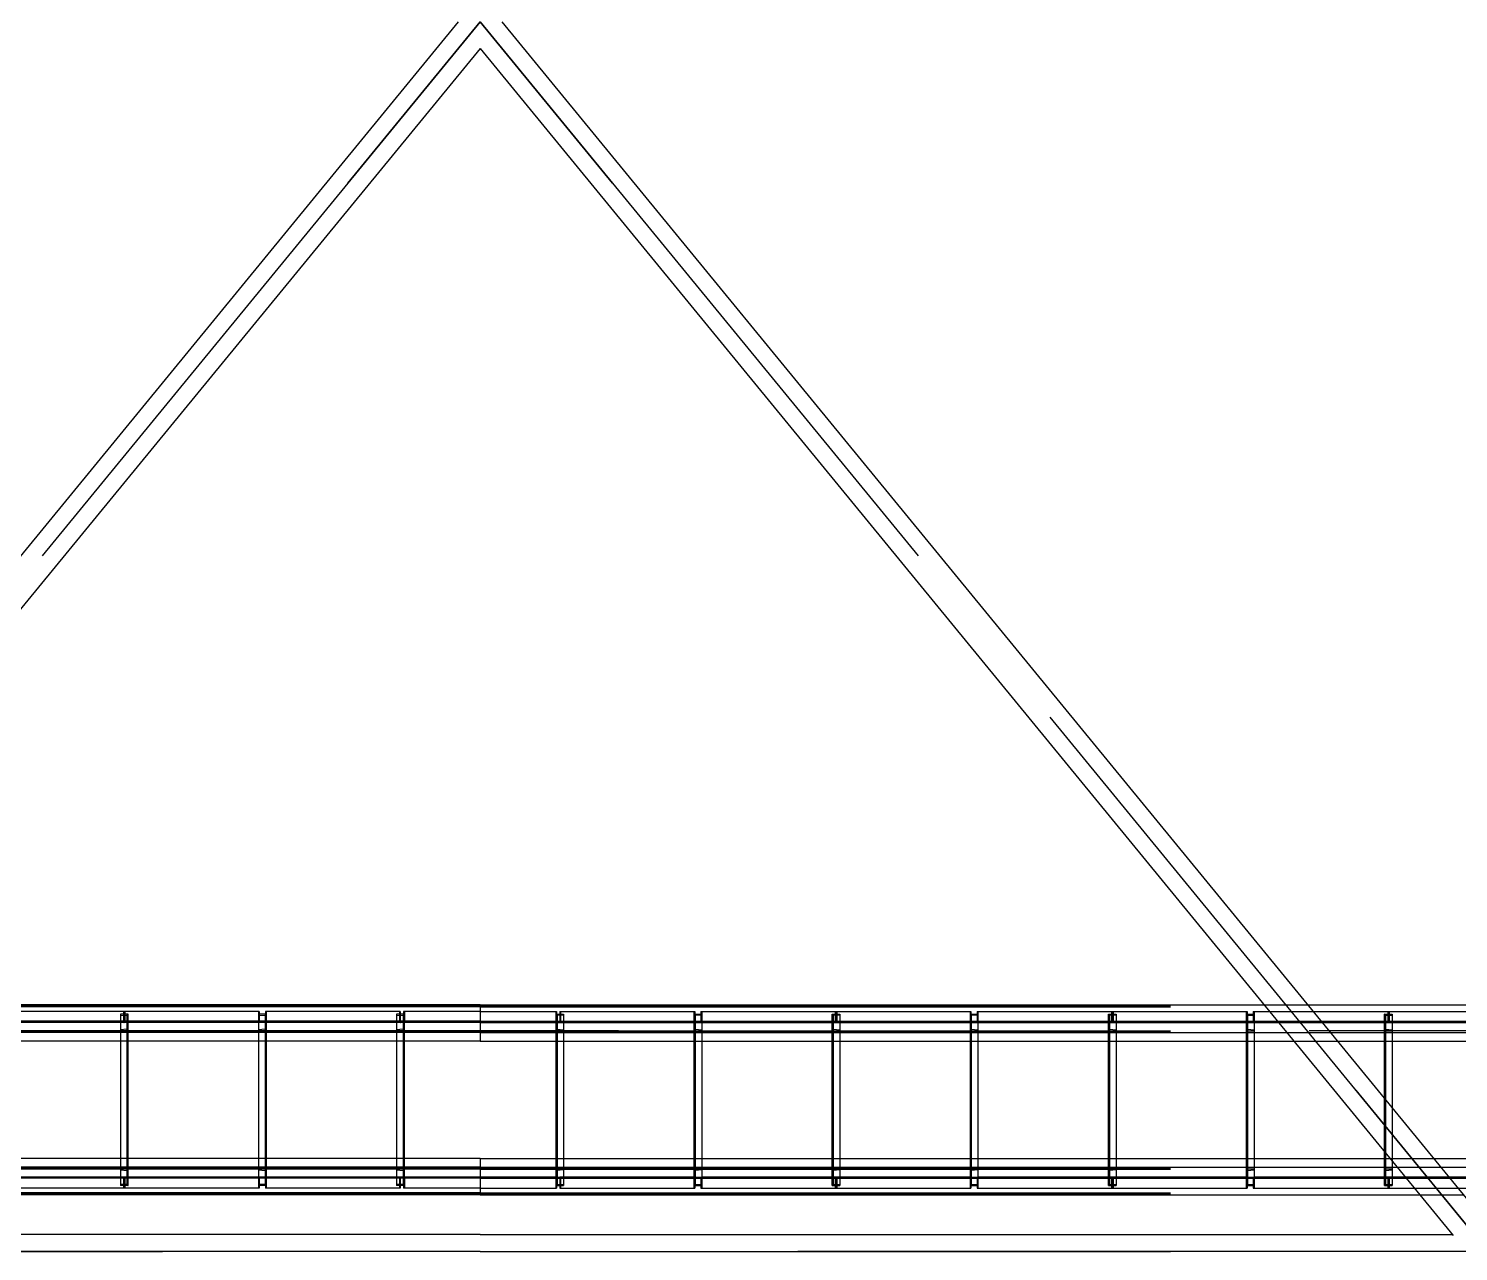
# Model space of a CAD drawing. Header units: millimetres. Extents: x 150209.93 to 150215.05, y 136675.65 to 136679.93.
# Drawn here: x 150212.39 to 150212.5971, y 136676.4548 to 136676.6318 of the extents above; entities that cross this region are included whole.
import ezdxf

# ---------------------------------------------------------------- set-up
doc = ezdxf.new("R2010")
doc.units = ezdxf.units.MM
doc.header["$LTSCALE"] = 0.25
for name, pattern in [('CENTER', [50.8, 31.75, -6.35, 6.35, -6.35]), ('XKITLINE00', [0]), ('XKITLINE02', [4, 2, -2]), ('XKITLINE03', [6, 3, -1, 1, -1])]:
    doc.linetypes.add(name, pattern=pattern)

# ---------------------------------------------------------------- blocks, each defined once
blk = doc.blocks.new('çatıı')
at = {"color": 8, "linetype": 'CENTER'}
for p, q in [((16905, 4120.6), (17635, 5010.4)), ((17635, 5010.4), (16905, 4120.6)), ((18365, 4120.6), (17635, 5010.4)), ((17635, 5010.4), (18365, 4120.6)), ((16905, 4120.6), (17635, 4120.6)), ((17635, 4120.6), (16905, 4120.6)), ((18365, 4120.6), (17635, 4120.6)), ((17635, 4120.6), (18365, 4120.6))]:
    blk.add_line(p, q, dxfattribs=at)
at = {"color": 8, "linetype": 'XKITLINE00'}
for p, q in [((17619.2, 5010.4), (16918.6, 4156.4)), ((17619.2, 5010.4), (16918.6, 4156.4)), ((17650.8, 5010.4), (18351.3, 4156.4)), ((17650.8, 5010.4), (18351.3, 4156.4)), ((17635, 4991.2), (16930.3, 4132.1)), ((17635, 4991.2), (16930.3, 4132.1)), ((17635, 4991.2), (18339.7, 4132.1)), ((17635, 4991.2), (18339.7, 4132.1)), ((17635, 4132.7), (16930.7, 4132.7)), ((17635, 4132.7), (16930.7, 4132.7)), ((17635, 4132.7), (18339.2, 4132.7)), ((17635, 4132.7), (18339.2, 4132.7))]:
    blk.add_line(p, q, dxfattribs=at)
at = {"color": 116, "linetype": 'XKITLINE02', "true_color": 0x136734}
for p, q in [((17635, 4298.1), (13535, 4298.1)), ((17635, 4297.6), (13535, 4297.6)), ((17635, 4298.1), (21735, 4298.1)), ((17635, 4297.6), (21735, 4297.6)), ((18202.9, 4299), (18234.4, 4299)), ((17376.7, 4287.1), (17274.3, 4287.1)), ((17377.2, 4294.3), (17279.6, 4294.3)), ((17371.4, 4287.1), (17371.4, 4286.3)), ((17374.5, 4292.3), (17374.5, 4168.3)), ((17374.5, 4292.3), (17374.5, 4272.8)), ((17380, 4292.3), (17374.5, 4292.3)), ((17374.5, 4292.3), (17374.5, 4291.6)), ((17380, 4292.3), (17374.5, 4292.3)), ((17374.5, 4291.6), (17379.3, 4291.2)), ((17376.7, 4294.3), (17376.7, 4287.1)), ((17475.1, 4294.3), (17377.2, 4294.3)), ((17377.2, 4294.3), (17377.2, 4286.3)), ((17377.2, 4294.3), (17377.2, 4286.3)), ((17377.8, 4294.3), (17377.8, 4287.1)), ((17480.3, 4287.1), (17377.8, 4287.1)), ((17379.3, 4292.3), (17379.3, 4168.3)), ((17379.3, 4291.2), (17379.3, 4281.3)), ((17380, 4292.3), (17380, 4168.3)), ((17380, 4292.3), (17380, 4272.8)), ((17380, 4292.3), (17380, 4280.3)), ((17383, 4287.1), (17383, 4286.3)), ((17576.7, 4287.1), (17474.3, 4287.1)), ((17480.2, 4287.1), (17474.3, 4287.1)), ((17474.3, 4287.1), (17474.3, 4286.3)), ((17474.5, 4294.3), (17474.5, 4286.3)), ((17474.5, 4292.3), (17474.5, 4291.6)), ((17480, 4292.3), (17474.5, 4292.3)), ((17474.5, 4292.3), (17474.5, 4168.3)), ((17474.5, 4292.3), (17474.5, 4272.8)), ((17480, 4292.3), (17474.5, 4292.3)), ((17474.5, 4291.6), (17479.3, 4291.2)), ((17475.1, 4294.3), (17475.1, 4287.1)), ((17479.3, 4292.3), (17479.3, 4168.3)), ((17479.3, 4291.2), (17479.3, 4281.3)), ((17577.2, 4294.3), (17479.6, 4294.3)), ((17479.6, 4294.3), (17479.6, 4287.1)), ((17480, 4292.3), (17480, 4280.3)), ((17480, 4292.3), (17480, 4168.3)), ((17480, 4292.3), (17480, 4272.8)), ((17480.2, 4294.3), (17480.2, 4286.3)), ((17480.3, 4287.1), (17480.3, 4286.3)), ((17571.4, 4287.1), (17571.4, 4286.3)), ((17635, 4287.1), (17574.3, 4287.1)), ((17574.3, 4287.1), (17574.3, 4286.3)), ((17574.5, 4292.3), (17574.5, 4291.6)), ((17580, 4292.3), (17574.5, 4292.3)), ((17574.5, 4292.3), (17574.5, 4168.3)), ((17574.5, 4292.3), (17574.5, 4272.8)), ((17580, 4292.3), (17574.5, 4292.3)), ((17574.5, 4291.6), (17579.3, 4291.2)), ((17576.7, 4294.3), (17576.7, 4287.1)), ((17577.2, 4294.3), (17577.2, 4286.3)), ((17579.3, 4292.3), (17579.3, 4168.3)), ((17579.3, 4291.2), (17579.3, 4281.3)), ((17635, 4294.3), (17579.6, 4294.3)), ((17579.6, 4294.3), (17579.6, 4287.1)), ((17580, 4292.3), (17580, 4280.3)), ((17580, 4292.3), (17580, 4168.3)), ((17580, 4292.3), (17580, 4272.8)), ((17580.2, 4294.3), (17580.2, 4286.3)), ((17635, 4294.3), (17690.4, 4294.3)), ((17635, 4287.1), (17695.6, 4287.1)), ((17689.8, 4294.3), (17689.8, 4286.3)), ((17690, 4292.3), (17695.5, 4292.3)), ((17690, 4292.3), (17690, 4280.3)), ((17690, 4292.3), (17690, 4168.3)), ((17690, 4292.3), (17690, 4272.8)), ((17690, 4292.3), (17695.5, 4292.3)), ((17690.4, 4294.3), (17690.4, 4287.1)), ((17690.7, 4292.3), (17690.7, 4168.3)), ((17695.5, 4291.6), (17690.7, 4291.2)), ((17690.7, 4291.2), (17690.7, 4281.3)), ((17692.7, 4294.3), (17790.4, 4294.3)), ((17692.7, 4294.3), (17692.7, 4286.3)), ((17693.3, 4294.3), (17693.3, 4287.1)), ((17693.3, 4287.1), (17795.6, 4287.1)), ((17695.5, 4292.3), (17695.5, 4291.6)), ((17695.5, 4292.3), (17695.5, 4168.3)), ((17695.5, 4292.3), (17695.5, 4272.8)), ((17695.6, 4287.1), (17695.6, 4286.3)), ((17698.6, 4287.1), (17698.6, 4286.3)), ((17789.7, 4287.1), (17789.7, 4286.3)), ((17789.7, 4287.1), (17892.2, 4287.1)), ((17789.8, 4294.3), (17789.8, 4286.3)), ((17789.8, 4287.1), (17795.6, 4287.1)), ((17790, 4292.3), (17795.5, 4292.3)), ((17790, 4292.3), (17790, 4280.3)), ((17790, 4292.3), (17790, 4168.3)), ((17790, 4292.3), (17790, 4272.8)), ((17790, 4292.3), (17795.5, 4292.3)), ((17790.4, 4294.3), (17790.4, 4287.1)), ((17790.7, 4292.3), (17790.7, 4168.3)), ((17795.5, 4291.6), (17790.7, 4291.2)), ((17790.7, 4291.2), (17790.7, 4281.3)), ((17794.9, 4294.3), (17794.9, 4287.1)), ((17794.9, 4294.3), (17892.7, 4294.3)), ((17795.5, 4294.3), (17795.5, 4286.3)), ((17795.5, 4292.3), (17795.5, 4291.6)), ((17795.5, 4292.3), (17795.5, 4168.3)), ((17795.5, 4292.3), (17795.5, 4272.8)), ((17795.6, 4287.1), (17795.6, 4286.3)), ((17886.9, 4287.1), (17886.9, 4286.3)), ((17890, 4292.3), (17890, 4168.3)), ((17890, 4292.3), (17890, 4272.8)), ((17890, 4292.3), (17895.5, 4292.3)), ((17890, 4292.3), (17895.5, 4292.3)), ((17890, 4292.3), (17890, 4280.3)), ((17890.7, 4292.3), (17890.7, 4168.3)), ((17895.5, 4291.6), (17890.7, 4291.2)), ((17890.7, 4291.2), (17890.7, 4281.3)), ((17892.2, 4294.3), (17892.2, 4287.1)), ((17892.7, 4294.3), (17892.7, 4286.3)), ((17892.7, 4294.3), (17990.4, 4294.3)), ((17892.7, 4294.3), (17892.7, 4286.3)), ((17893.3, 4294.3), (17893.3, 4287.1)), ((17893.3, 4287.1), (17995.6, 4287.1)), ((17895.5, 4292.3), (17895.5, 4168.3)), ((17895.5, 4292.3), (17895.5, 4272.8)), ((17895.5, 4292.3), (17895.5, 4291.6)), ((17898.6, 4287.1), (17898.6, 4286.3)), ((17989.7, 4287.1), (17989.7, 4286.3)), ((17989.7, 4287.1), (18092.2, 4287.1)), ((17989.8, 4294.3), (17989.8, 4286.3)), ((17989.8, 4287.1), (17995.6, 4287.1)), ((17990, 4292.3), (17990, 4168.3)), ((17990, 4292.3), (17990, 4272.8)), ((17990, 4292.3), (17995.5, 4292.3)), ((17990, 4292.3), (17995.5, 4292.3)), ((17990, 4292.3), (17990, 4280.3)), ((17990.4, 4294.3), (17990.4, 4287.1)), ((17990.7, 4292.3), (17990.7, 4168.3)), ((17995.5, 4291.6), (17990.7, 4291.2)), ((17990.7, 4291.2), (17990.7, 4281.3)), ((17994.9, 4294.3), (17994.9, 4287.1)), ((17994.9, 4294.3), (18092.7, 4294.3)), ((17995.5, 4294.3), (17995.5, 4286.3)), ((17995.5, 4292.3), (17995.5, 4168.3)), ((17995.5, 4292.3), (17995.5, 4272.8)), ((17995.5, 4292.3), (17995.5, 4291.6)), ((17995.6, 4287.1), (17995.6, 4286.3)), ((18086.9, 4287.1), (18086.9, 4286.3)), ((18090, 4292.3), (18090, 4168.3)), ((18090, 4292.3), (18090, 4272.8)), ((18090, 4292.3), (18095.5, 4292.3)), ((18090, 4292.3), (18095.5, 4292.3)), ((18090, 4292.3), (18090, 4280.3)), ((18090.7, 4292.3), (18090.7, 4168.3)), ((18095.5, 4291.6), (18090.7, 4291.2)), ((18090.7, 4291.2), (18090.7, 4281.3)), ((18092.2, 4294.3), (18092.2, 4287.1)), ((18092.7, 4294.3), (18190.4, 4294.3)), ((18092.7, 4294.3), (18092.7, 4286.3)), ((18092.7, 4294.3), (18092.7, 4286.3)), ((18093.3, 4294.3), (18093.3, 4287.1)), ((18093.3, 4287.1), (18195.6, 4287.1)), ((18095.5, 4292.3), (18095.5, 4168.3)), ((18095.5, 4292.3), (18095.5, 4272.8)), ((18095.5, 4292.3), (18095.5, 4291.6)), ((18098.6, 4287.1), (18098.6, 4286.3)), ((18189.7, 4287.1), (18189.7, 4286.3)), ((18189.7, 4287.1), (18213.2, 4287.1)), ((18189.8, 4294.3), (18189.8, 4286.3)), ((18189.8, 4287.1), (18195.6, 4287.1)), ((18190, 4292.3), (18190, 4168.3)), ((18190, 4292.3), (18190, 4272.8)), ((18190, 4292.3), (18195.5, 4292.3)), ((18190, 4292.3), (18195.5, 4292.3)), ((18190, 4292.3), (18190, 4280.3)), ((18190.4, 4294.3), (18190.4, 4287.1)), ((18190.7, 4292.3), (18190.7, 4168.3)), ((18190.7, 4291.2), (18195.5, 4291.6)), ((18190.7, 4291.2), (18190.7, 4281.3)), ((18194.9, 4294.3), (18194.9, 4287.1)), ((18194.9, 4294.3), (18207.3, 4294.3)), ((18195.5, 4294.3), (18195.5, 4286.3)), ((18195.5, 4292.3), (18195.5, 4168.3)), ((18195.5, 4292.3), (18195.5, 4272.8)), ((18195.5, 4292.3), (18195.5, 4291.6)), ((18195.6, 4287.1), (18195.6, 4286.3)), ((18207.3, 4294.3), (18292.7, 4294.3)), ((18213.2, 4287.1), (18292.2, 4287.1)), ((18286.9, 4287.1), (18286.9, 4286.3)), ((18290, 4292.3), (18290, 4168.3)), ((18290, 4292.3), (18290, 4272.8)), ((18290, 4292.3), (18295.5, 4292.3)), ((18290, 4292.3), (18295.5, 4292.3)), ((18290, 4292.3), (18290, 4280.3)), ((18290.7, 4292.3), (18290.7, 4168.3)), ((18290.7, 4291.2), (18295.5, 4291.6)), ((18290.7, 4291.2), (18290.7, 4281.3)), ((18292.2, 4294.3), (18292.2, 4287.1)), ((18292.7, 4294.3), (18390.4, 4294.3)), ((18292.7, 4294.3), (18292.7, 4286.3)), ((18292.7, 4294.3), (18292.7, 4286.3)), ((18293.3, 4294.3), (18293.3, 4287.1)), ((18293.3, 4287.1), (18395.6, 4287.1)), ((18295.5, 4292.3), (18295.5, 4168.3)), ((18295.5, 4292.3), (18295.5, 4272.8)), ((18295.5, 4292.3), (18295.5, 4291.6)), ((18298.6, 4287.1), (18298.6, 4286.3)), ((17635, 4280.3), (13535, 4280.3)), ((17635, 4280.3), (13535, 4280.3)), ((17635, 4279.8), (13535, 4279.8)), ((17635, 4279.4), (13535, 4279.4)), ((17635, 4279), (13535, 4279)), ((17377.2, 4286.3), (17274.3, 4286.3)), ((17379.3, 4281.3), (17374.5, 4281)), ((17374.5, 4281), (17374.5, 4280.3)), ((17380, 4280.3), (17374.5, 4280.3)), ((17480.3, 4286.3), (17377.2, 4286.3)), ((17380, 4286.3), (17377.2, 4286.3)), ((17577.2, 4286.3), (17474.3, 4286.3)), ((17479.3, 4281.3), (17474.5, 4281)), ((17474.5, 4281), (17474.5, 4280.3)), ((17480, 4280.3), (17474.5, 4280.3)), ((17635, 4286.3), (17574.3, 4286.3)), ((17579.3, 4281.3), (17574.5, 4281)), ((17574.5, 4281), (17574.5, 4280.3)), ((17580, 4280.3), (17574.5, 4280.3)), ((17635, 4286.3), (17580.2, 4286.3)), ((17635, 4286.3), (17695.6, 4286.3)), ((17635, 4286.3), (17689.8, 4286.3)), ((17635, 4280.3), (17635, 4279)), ((17635, 4280.3), (17635, 4279)), ((17635, 4280.3), (21735, 4280.3)), ((17635, 4280.3), (17635, 4279)), ((17635, 4280.3), (21735, 4280.3)), ((17635, 4280.3), (17635, 4279)), ((17635, 4279.8), (21735, 4279.8)), ((17635, 4279.4), (21735, 4279.4)), ((17635, 4279), (21735, 4279)), ((17690, 4280.3), (17695.5, 4280.3)), ((17690.7, 4281.3), (17695.5, 4281)), ((17692.7, 4286.3), (17795.6, 4286.3)), ((17695.5, 4281), (17695.5, 4280.3)), ((17789.7, 4286.3), (17892.7, 4286.3)), ((17790, 4280.3), (17795.5, 4280.3)), ((17790.7, 4281.3), (17795.5, 4281)), ((17795.5, 4281), (17795.5, 4280.3)), ((17890, 4286.3), (17892.7, 4286.3)), ((17890, 4280.3), (17895.5, 4280.3)), ((17890.7, 4281.3), (17895.5, 4281)), ((17892.7, 4286.3), (17995.6, 4286.3)), ((17895.5, 4281), (17895.5, 4280.3)), ((17989.7, 4286.3), (18092.7, 4286.3)), ((17990, 4280.3), (17995.5, 4280.3)), ((17990.7, 4281.3), (17995.5, 4281)), ((17995.5, 4281), (17995.5, 4280.3)), ((18090, 4286.3), (18092.7, 4286.3)), ((18090, 4280.3), (18095.5, 4280.3)), ((18090.7, 4281.3), (18095.5, 4281)), ((18092.7, 4286.3), (18195.6, 4286.3)), ((18095.5, 4281), (18095.5, 4280.3)), ((18189.7, 4286.3), (18292.7, 4286.3)), ((18190, 4280.3), (18195.5, 4280.3)), ((18190.7, 4281.3), (18195.5, 4281)), ((18195.5, 4281), (18195.5, 4280.3)), ((18213.9, 4286.3), (18292.7, 4286.3)), ((18219.3, 4279), (18250.8, 4279)), ((18290, 4280.3), (18295.5, 4280.3)), ((18290.7, 4281.3), (18295.5, 4281)), ((18292.7, 4286.3), (18395.6, 4286.3)), ((18295.5, 4281), (18295.5, 4280.3)), ((18224.4, 4272.8), (18255.9, 4272.8)), ((18290, 4231.2), (18290, 4192.8)), ((17635, 4187.8), (17635, 4180.3)), ((17635, 4187.8), (17635, 4180.3)), ((18294.1, 4187.8), (18325.6, 4187.8)), ((17635, 4181.1), (13535, 4181.1)), ((17635, 4180.7), (13535, 4180.7)), ((17635, 4180.3), (13535, 4180.3)), ((17635, 4180.2), (13535, 4180.2)), ((17377.2, 4174.3), (17274.3, 4174.3)), ((17376.7, 4173.5), (17274.3, 4173.5)), ((17371.4, 4174.3), (17371.4, 4173.5)), ((17374.5, 4180.3), (17374.5, 4179.6)), ((17380, 4180.3), (17374.5, 4180.3)), ((17374.5, 4179.6), (17379.3, 4179.2)), ((17376.7, 4173.5), (17376.7, 4166.3)), ((17480.3, 4174.3), (17377.2, 4174.3)), ((17377.2, 4174.3), (17377.2, 4166.3)), ((17377.2, 4174.3), (17377.2, 4166.3)), ((17480.3, 4173.5), (17377.8, 4173.5)), ((17377.8, 4173.5), (17377.8, 4166.3)), ((17379.3, 4179.2), (17379.3, 4169.3)), ((17380, 4180.3), (17380, 4168.3)), ((17383, 4174.3), (17383, 4173.5)), ((17577.2, 4174.3), (17474.3, 4174.3)), ((17474.3, 4174.3), (17474.3, 4173.5)), ((17576.7, 4173.5), (17474.3, 4173.5)), ((17474.5, 4180.3), (17474.5, 4179.6)), ((17480, 4180.3), (17474.5, 4180.3)), ((17474.5, 4179.6), (17479.3, 4179.2)), ((17474.5, 4174.3), (17474.5, 4166.3)), ((17475.1, 4173.5), (17475.1, 4166.3)), ((17479.3, 4179.2), (17479.3, 4169.3)), ((17479.6, 4173.5), (17479.6, 4166.3)), ((17480, 4180.3), (17480, 4168.3)), ((17480.2, 4174.3), (17480.2, 4166.3)), ((17480.3, 4174.3), (17480.3, 4173.5)), ((17571.4, 4174.3), (17571.4, 4173.5)), ((17635, 4174.3), (17574.3, 4174.3)), ((17574.3, 4174.3), (17574.3, 4173.5)), ((17635, 4173.5), (17574.3, 4173.5)), ((17574.5, 4180.3), (17574.5, 4179.6)), ((17580, 4180.3), (17574.5, 4180.3)), ((17574.5, 4179.6), (17579.3, 4179.2)), ((17576.7, 4173.5), (17576.7, 4166.3)), ((17577.2, 4174.3), (17577.2, 4166.3)), ((17579.3, 4179.2), (17579.3, 4169.3)), ((17579.6, 4173.5), (17579.6, 4166.3)), ((17580, 4180.3), (17580, 4168.3)), ((17580.2, 4174.3), (17580.2, 4166.3)), ((17635, 4181.6), (17635, 4180.3)), ((17635, 4181.6), (17635, 4180.3)), ((17635, 4181.1), (21735, 4181.1)), ((17635, 4180.7), (21735, 4180.7)), ((17635, 4180.3), (21735, 4180.3)), ((17635, 4180.2), (21735, 4180.2)), ((17635, 4174.3), (17695.6, 4174.3)), ((17635, 4173.5), (17695.6, 4173.5)), ((17689.8, 4174.3), (17689.8, 4166.3)), ((17690, 4180.3), (17695.5, 4180.3)), ((17690, 4180.3), (17690, 4168.3)), ((17690.4, 4173.5), (17690.4, 4166.3)), ((17695.5, 4179.6), (17690.7, 4179.2)), ((17690.7, 4179.2), (17690.7, 4169.3)), ((17692.7, 4174.3), (17795.6, 4174.3)), ((17692.7, 4174.3), (17692.7, 4166.3)), ((17693.3, 4173.5), (17795.6, 4173.5)), ((17693.3, 4173.5), (17693.3, 4166.3)), ((17695.5, 4180.3), (17695.5, 4179.6)), ((17695.6, 4174.3), (17695.6, 4173.5)), ((17698.6, 4174.3), (17698.6, 4173.5)), ((17789.7, 4174.3), (17892.7, 4174.3)), ((17789.7, 4174.3), (17789.7, 4173.5)), ((17789.7, 4173.5), (17892.2, 4173.5)), ((17789.8, 4174.3), (17789.8, 4166.3)), ((17790, 4180.3), (17795.5, 4180.3)), ((17790, 4180.3), (17790, 4168.3)), ((17790.4, 4173.5), (17790.4, 4166.3)), ((17795.5, 4179.6), (17790.7, 4179.2)), ((17790.7, 4179.2), (17790.7, 4169.3)), ((17794.9, 4173.5), (17794.9, 4166.3)), ((17795.5, 4180.3), (17795.5, 4179.6)), ((17795.5, 4174.3), (17795.5, 4166.3)), ((17795.6, 4174.3), (17795.6, 4173.5)), ((17886.9, 4174.3), (17886.9, 4173.5)), ((17890, 4180.3), (17895.5, 4180.3)), ((17890, 4180.3), (17890, 4168.3)), ((17895.5, 4179.6), (17890.7, 4179.2)), ((17890.7, 4179.2), (17890.7, 4169.3)), ((17892.2, 4173.5), (17892.2, 4166.3)), ((17892.7, 4174.3), (17892.7, 4166.3)), ((17892.7, 4174.3), (17995.6, 4174.3)), ((17892.7, 4174.3), (17892.7, 4166.3)), ((17893.3, 4173.5), (17995.6, 4173.5)), ((17893.3, 4173.5), (17893.3, 4166.3)), ((17895.5, 4180.3), (17895.5, 4179.6)), ((17898.6, 4174.3), (17898.6, 4173.5)), ((17989.7, 4174.3), (18090, 4174.3)), ((17989.7, 4174.3), (17989.7, 4173.5)), ((17989.7, 4173.5), (18092.2, 4173.5)), ((17989.8, 4174.3), (17989.8, 4166.3)), ((17990, 4180.3), (17995.5, 4180.3)), ((17990, 4180.3), (17990, 4168.3)), ((17990.4, 4173.5), (17990.4, 4166.3)), ((17995.5, 4179.6), (17990.7, 4179.2)), ((17990.7, 4179.2), (17990.7, 4169.3)), ((17994.9, 4173.5), (17994.9, 4166.3)), ((17995.5, 4180.3), (17995.5, 4179.6)), ((17995.5, 4174.3), (17995.5, 4166.3)), ((17995.6, 4174.3), (17995.6, 4173.5)), ((18086.9, 4174.3), (18092.7, 4174.3)), ((18086.9, 4174.3), (18086.9, 4173.5)), ((18086.9, 4173.5), (18092.2, 4173.5)), ((18090, 4180.3), (18095.5, 4180.3)), ((18090, 4180.3), (18090, 4168.3)), ((18095.5, 4179.6), (18090.7, 4179.2)), ((18090.7, 4179.2), (18090.7, 4169.3)), ((18092.2, 4173.5), (18092.2, 4166.3)), ((18092.7, 4174.3), (18092.7, 4166.3)), ((18092.7, 4174.3), (18195.6, 4174.3)), ((18092.7, 4174.3), (18092.7, 4166.3)), ((18093.3, 4173.5), (18195.6, 4173.5)), ((18093.3, 4173.5), (18093.3, 4166.3)), ((18095.5, 4180.3), (18095.5, 4179.6)), ((18098.6, 4174.3), (18098.6, 4173.5)), ((18189.7, 4174.3), (18290, 4174.3)), ((18189.7, 4174.3), (18189.7, 4173.5)), ((18189.7, 4173.5), (18292.2, 4173.5)), ((18189.8, 4174.3), (18189.8, 4166.3)), ((18190, 4180.3), (18195.5, 4180.3)), ((18190, 4180.3), (18190, 4168.3)), ((18190.4, 4173.5), (18190.4, 4166.3)), ((18190.7, 4179.2), (18195.5, 4179.6)), ((18190.7, 4179.2), (18190.7, 4169.3)), ((18194.9, 4173.5), (18194.9, 4166.3)), ((18195.5, 4180.3), (18195.5, 4179.6)), ((18195.5, 4174.3), (18195.5, 4166.3)), ((18195.6, 4174.3), (18195.6, 4173.5)), ((18286.9, 4174.3), (18292.7, 4174.3)), ((18286.9, 4174.3), (18286.9, 4173.5)), ((18286.9, 4173.5), (18292.2, 4173.5)), ((18290, 4180.3), (18295.5, 4180.3)), ((18290, 4180.3), (18290, 4168.3)), ((18290.7, 4179.2), (18295.5, 4179.6)), ((18290.7, 4179.2), (18290.7, 4169.3)), ((18292.2, 4173.5), (18292.2, 4166.3)), ((18292.7, 4174.3), (18395.6, 4174.3)), ((18292.7, 4174.3), (18292.7, 4166.3)), ((18292.7, 4174.3), (18292.7, 4166.3)), ((18293.3, 4173.5), (18395.6, 4173.5)), ((18293.3, 4173.5), (18293.3, 4166.3)), ((18295.5, 4180.3), (18295.5, 4179.6)), ((18298.6, 4174.3), (18298.6, 4173.5)), ((18299.2, 4181.6), (18330.7, 4181.6)), ((17635, 4163), (13535, 4163)), ((17635, 4162.4), (13535, 4162.4)), ((17377.2, 4166.3), (17279.6, 4166.3)), ((17379.3, 4169.3), (17374.5, 4169)), ((17374.5, 4169), (17374.5, 4168.3)), ((17380, 4168.3), (17374.5, 4168.3)), ((17380, 4168.3), (17374.5, 4168.3)), ((17475.1, 4166.3), (17377.2, 4166.3)), ((17479.3, 4169.3), (17474.5, 4169)), ((17474.5, 4169), (17474.5, 4168.3)), ((17480, 4168.3), (17474.5, 4168.3)), ((17480, 4168.3), (17474.5, 4168.3)), ((17577.2, 4166.3), (17479.6, 4166.3)), ((17579.3, 4169.3), (17574.5, 4169)), ((17574.5, 4169), (17574.5, 4168.3)), ((17580, 4168.3), (17574.5, 4168.3)), ((17580, 4168.3), (17574.5, 4168.3)), ((17635, 4166.3), (17579.6, 4166.3)), ((17635, 4166.3), (17690.4, 4166.3)), ((17635, 4163), (21735, 4163)), ((17635, 4162.4), (21735, 4162.4)), ((17690, 4168.3), (17695.5, 4168.3)), ((17690, 4168.3), (17695.5, 4168.3)), ((17690.7, 4169.3), (17695.5, 4169)), ((17692.7, 4166.3), (17790.4, 4166.3)), ((17695.5, 4169), (17695.5, 4168.3)), ((17790, 4168.3), (17795.5, 4168.3)), ((17790, 4168.3), (17795.5, 4168.3)), ((17790.7, 4169.3), (17795.5, 4169)), ((17794.9, 4166.3), (17892.7, 4166.3)), ((17795.5, 4169), (17795.5, 4168.3)), ((17890, 4168.3), (17895.5, 4168.3)), ((17890, 4168.3), (17895.5, 4168.3)), ((17890.7, 4169.3), (17895.5, 4169)), ((17892.7, 4166.3), (17990.4, 4166.3)), ((17895.5, 4169), (17895.5, 4168.3)), ((17990, 4168.3), (17995.5, 4168.3)), ((17990, 4168.3), (17995.5, 4168.3)), ((17990.7, 4169.3), (17995.5, 4169)), ((17994.9, 4166.3), (18092.7, 4166.3)), ((17995.5, 4169), (17995.5, 4168.3)), ((18090, 4168.3), (18095.5, 4168.3)), ((18090, 4168.3), (18095.5, 4168.3)), ((18090.7, 4169.3), (18095.5, 4169)), ((18092.2, 4166.3), (18092.7, 4166.3)), ((18092.7, 4166.3), (18190.4, 4166.3)), ((18095.5, 4169), (18095.5, 4168.3)), ((18190, 4168.3), (18195.5, 4168.3)), ((18190, 4168.3), (18195.5, 4168.3)), ((18190.7, 4169.3), (18195.5, 4169)), ((18194.9, 4166.3), (18292.7, 4166.3)), ((18195.5, 4169), (18195.5, 4168.3)), ((18290, 4168.3), (18295.5, 4168.3)), ((18290, 4168.3), (18295.5, 4168.3)), ((18290.7, 4169.3), (18295.5, 4169)), ((18292.2, 4166.3), (18292.7, 4166.3)), ((18292.7, 4166.3), (18390.4, 4166.3)), ((18295.5, 4169), (18295.5, 4168.3)), ((18315.6, 4161.6), (18347.1, 4161.6))]:
    blk.add_line(p, q, dxfattribs=at)
at = {"color": 7, "linetype": 'XKITLINE00'}
for p, q in [((17635, 4299), (17067.1, 4299)), ((17635, 4299), (17635, 4279)), ((17635, 4299), (17635, 4279)), ((17635, 4299), (17635, 4279)), ((17635, 4299), (18202.9, 4299)), ((17635, 4299), (17635, 4279)), ((18234.4, 4299), (18351.3, 4299)), ((17635, 4279), (17050.7, 4279)), ((17635, 4279), (17635, 4272.8)), ((17635, 4279), (17635, 4272.8)), ((17635, 4279), (17635, 4272.8)), ((17635, 4279), (18219.3, 4279)), ((17635, 4279), (17635, 4272.8)), ((18250.8, 4279), (18351.3, 4279)), ((17635, 4272.8), (17045.6, 4272.8)), ((17374.5, 4272.8), (17374.5, 4187.8)), ((17380, 4272.8), (17380, 4187.8)), ((17474.5, 4272.8), (17474.5, 4187.8)), ((17480, 4272.8), (17480, 4187.8)), ((17574.5, 4272.8), (17574.5, 4187.8)), ((17580, 4272.8), (17580, 4187.8)), ((17635, 4272.8), (18224.4, 4272.8)), ((17690, 4272.8), (17690, 4187.8)), ((17695.5, 4272.8), (17695.5, 4187.8)), ((17790, 4272.8), (17790, 4187.8)), ((17795.5, 4272.8), (17795.5, 4187.8)), ((17890, 4272.8), (17890, 4187.8)), ((17895.5, 4272.8), (17895.5, 4187.8)), ((17990, 4272.8), (17990, 4187.8)), ((17995.5, 4272.8), (17995.5, 4187.8)), ((18090, 4272.8), (18090, 4187.8)), ((18095.5, 4272.8), (18095.5, 4187.8)), ((18190, 4272.8), (18190, 4187.8)), ((18195.5, 4272.8), (18195.5, 4187.8)), ((18255.9, 4272.8), (18351.3, 4272.8)), ((18290, 4272.8), (18290, 4231.2)), ((18295.5, 4272.8), (18295.5, 4224.5)), ((17635, 4187.8), (16975.9, 4187.8)), ((17635, 4187.8), (17635, 4181.6)), ((17635, 4187.8), (17635, 4181.6)), ((17635, 4187.8), (17635, 4181.6)), ((17635, 4187.8), (18294.1, 4187.8)), ((17635, 4187.8), (17635, 4181.6)), ((18290, 4192.8), (18290, 4187.8)), ((18325.6, 4187.8), (18351.3, 4187.8)), ((17635, 4181.6), (16970.8, 4181.6)), ((17635, 4181.6), (17635, 4161.6)), ((17635, 4181.6), (17635, 4161.6)), ((17635, 4181.6), (17635, 4161.6)), ((17635, 4181.6), (18299.2, 4181.6)), ((17635, 4181.6), (17635, 4161.6)), ((18330.7, 4181.6), (18351.3, 4181.6)), ((17635, 4161.6), (16954.4, 4161.6)), ((17635, 4161.6), (18315.6, 4161.6))]:
    blk.add_line(p, q, dxfattribs=at)
at = {"color": 1, "linetype": 'XKITLINE03'}
for p, q in [((17380, 4168.3), (17380, 4292.3)), ((17480, 4168.3), (17480, 4292.3)), ((17580, 4168.3), (17580, 4292.3)), ((17690, 4168.3), (17690, 4292.3)), ((17790, 4168.3), (17790, 4292.3)), ((17890, 4168.3), (17890, 4292.3)), ((17990, 4168.3), (17990, 4292.3)), ((18090, 4168.3), (18090, 4292.3)), ((18190, 4168.3), (18190, 4292.3)), ((18290, 4168.3), (18290, 4292.3)), ((17635, 4286.3), (13535, 4286.3)), ((13535, 4280.3), (17635, 4280.3)), ((17377.2, 4286.3), (17280.2, 4286.3)), ((17474.5, 4286.3), (17377.2, 4286.3)), ((17577.2, 4286.3), (17480.2, 4286.3)), ((17635, 4286.3), (17580.2, 4286.3)), ((17635, 4286.3), (21735, 4286.3)), ((17635, 4286.3), (17689.8, 4286.3)), ((21735, 4280.3), (17635, 4280.3)), ((17692.7, 4286.3), (17789.8, 4286.3)), ((17795.5, 4286.3), (17892.7, 4286.3)), ((17892.7, 4286.3), (17989.8, 4286.3)), ((17995.5, 4286.3), (18092.7, 4286.3)), ((18092.7, 4286.3), (18189.8, 4286.3)), ((18195.5, 4286.3), (18292.7, 4286.3)), ((18292.7, 4286.3), (18389.8, 4286.3)), ((17635, 4180.3), (13535, 4180.3)), ((17635, 4174.3), (13535, 4174.3)), ((17280.2, 4174.3), (17377.2, 4174.3)), ((17377.2, 4174.3), (17474.5, 4174.3)), ((17480.2, 4174.3), (17577.2, 4174.3)), ((17580.2, 4174.3), (17635, 4174.3)), ((17635, 4180.3), (21735, 4180.3)), ((17635, 4174.3), (21735, 4174.3)), ((17689.8, 4174.3), (17635, 4174.3)), ((17789.8, 4174.3), (17692.7, 4174.3)), ((17892.7, 4174.3), (17795.5, 4174.3)), ((17989.8, 4174.3), (17892.7, 4174.3)), ((18092.7, 4174.3), (17995.5, 4174.3)), ((18189.8, 4174.3), (18092.7, 4174.3)), ((18292.7, 4174.3), (18195.5, 4174.3)), ((18389.8, 4174.3), (18292.7, 4174.3))]:
    blk.add_line(p, q, dxfattribs=at)
at = {"color": 1, "linetype": 'XKITLINE00'}
for centre in [(17377.2, 4286.3), (17377.2, 4286.3), (17380, 4292.3), (17474.5, 4286.3), (17480, 4292.3), (17480.2, 4286.3), (17577.2, 4286.3), (17580, 4292.3), (17580.2, 4286.3), (17635, 4286.3), (17635, 4286.3), (17635, 4286.3), (17635, 4286.3), (17689.8, 4286.3), (17690, 4292.3), (17692.7, 4286.3), (17789.8, 4286.3), (17790, 4292.3), (17795.5, 4286.3), (17890, 4292.3), (17892.7, 4286.3), (17892.7, 4286.3), (17989.8, 4286.3), (17990, 4292.3), (17995.5, 4286.3), (18090, 4292.3), (18092.7, 4286.3), (18092.7, 4286.3), (18189.8, 4286.3), (18190, 4292.3), (18195.5, 4286.3), (18290, 4292.3), (18292.7, 4286.3), (18292.7, 4286.3), (17380, 4280.3), (17480, 4280.3), (17580, 4280.3), (17635, 4280.3), (17635, 4280.3), (17635, 4280.3), (17635, 4280.3), (17690, 4280.3), (17790, 4280.3), (17890, 4280.3), (17990, 4280.3), (18090, 4280.3), (18190, 4280.3), (18290, 4280.3), (17377.2, 4174.3), (17377.2, 4174.3), (17380, 4180.3), (17474.5, 4174.3), (17480, 4180.3), (17480.2, 4174.3), (17577.2, 4174.3), (17580, 4180.3), (17580.2, 4174.3), (17635, 4180.3), (17635, 4180.3), (17635, 4180.3), (17635, 4180.3), (17635, 4174.3), (17635, 4174.3), (17635, 4174.3), (17635, 4174.3), (17689.8, 4174.3), (17690, 4180.3), (17692.7, 4174.3), (17789.8, 4174.3), (17790, 4180.3), (17795.5, 4174.3), (17890, 4180.3), (17892.7, 4174.3), (17892.7, 4174.3), (17989.8, 4174.3), (17990, 4180.3), (17995.5, 4174.3), (18090, 4180.3), (18092.7, 4174.3), (18092.7, 4174.3), (18189.8, 4174.3), (18190, 4180.3), (18195.5, 4174.3), (18290, 4180.3), (18292.7, 4174.3), (18292.7, 4174.3), (17380, 4168.3), (17480, 4168.3), (17580, 4168.3), (17690, 4168.3), (17790, 4168.3), (17890, 4168.3), (17990, 4168.3), (18090, 4168.3), (18190, 4168.3), (18290, 4168.3)]:
    blk.add_circle(centre, 0.05, dxfattribs=at)

msp = doc.modelspace()

# ---------------------------------------------------------------- block references
at = {"xscale": 0.0002000170049888334, "yscale": 0.0002000170049888334, "zscale": 0.0002000170049888334}
msp.add_blockref('çatıı', (150208.92807, 136675.63059), dxfattribs=at)

doc.saveas('drawing.dxf')
